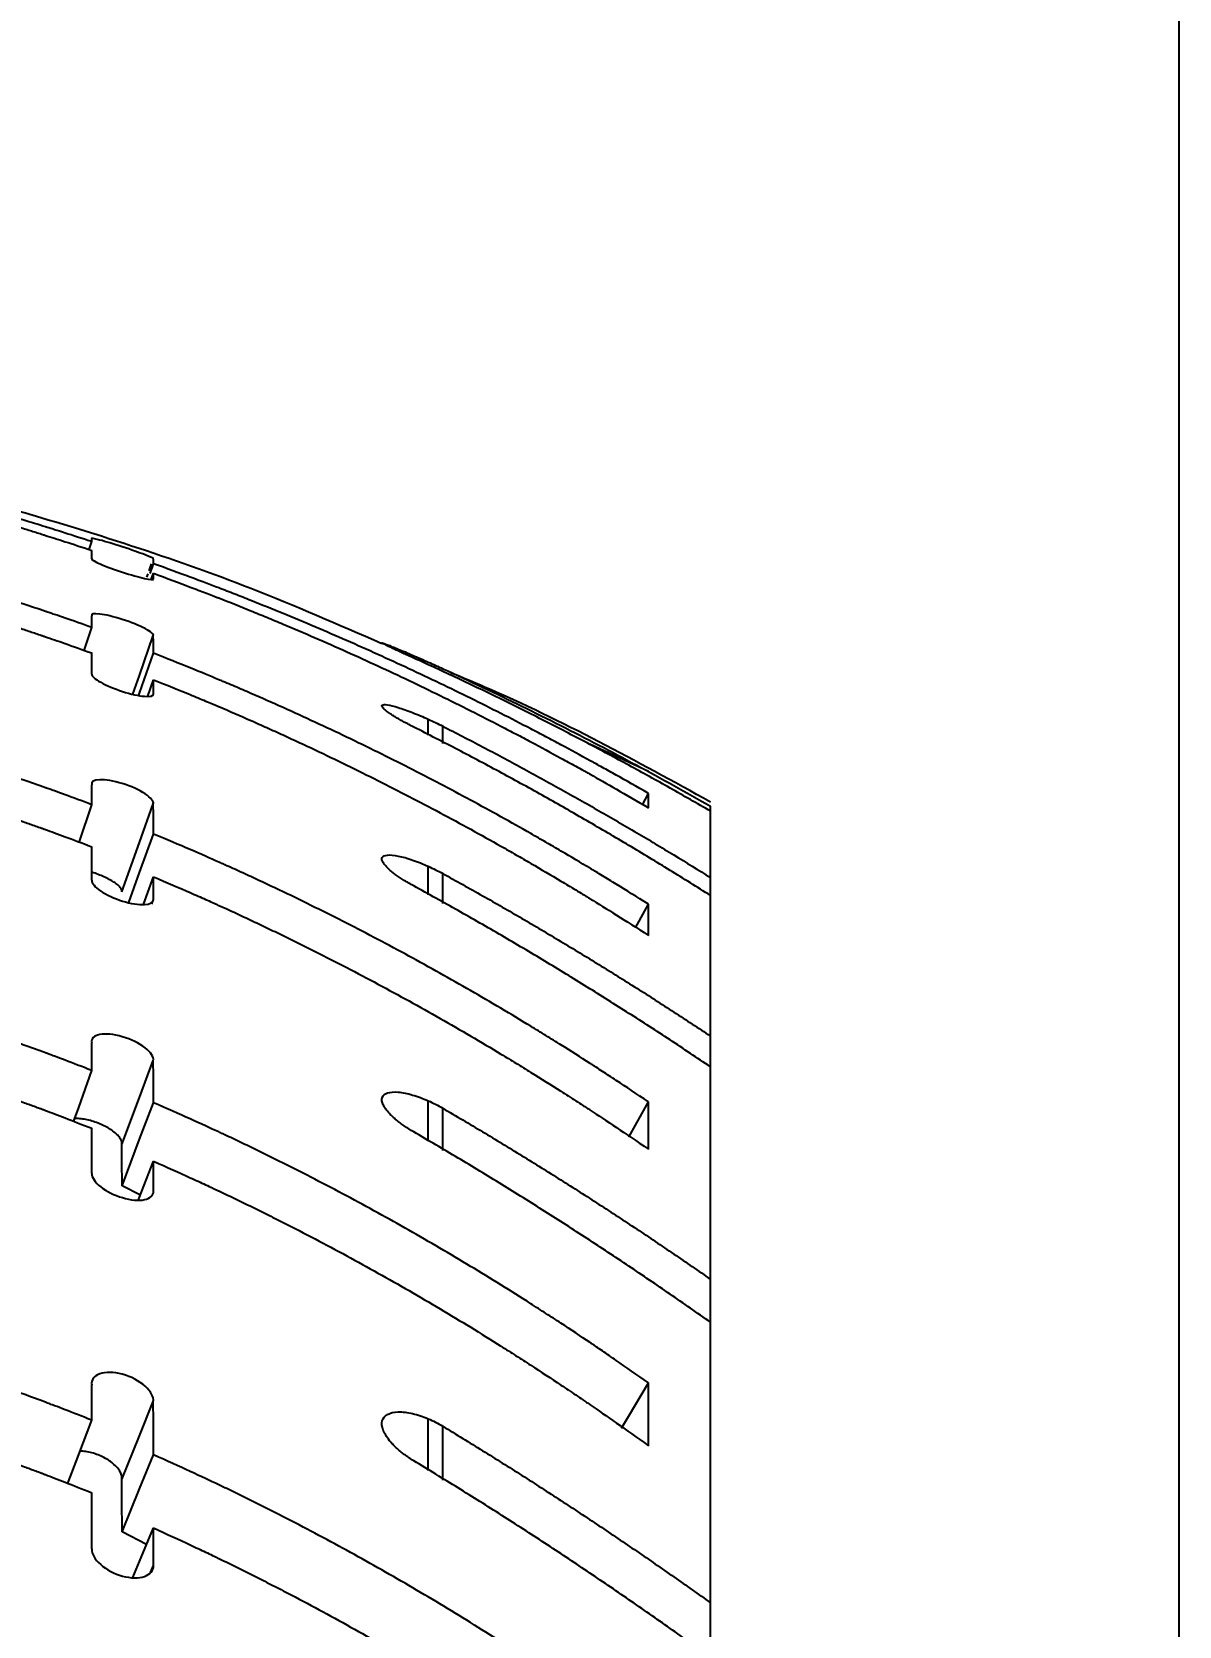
# Model space of a CAD drawing. Header units: millimetres. Extents: x 0 to 594, y 0 to 420.
# Drawn here: x 232.37 to 250, y 276.84 to 301.33 of the extents above; entities that cross this region are included whole.
import ezdxf

# ---------------------------------------------------------------- set-up
doc = ezdxf.new("R2010")
doc.units = ezdxf.units.MM
doc.header["$PDSIZE"] = -1
doc.layers.add('치수', color=4, linetype='Continuous')
doc.styles.add('누리로봇 문자스타일_20230829', font='GOTHIC.TTF')
doc.dimstyles.new('A2기본 치수스타일', dxfattribs={"dimtxt": 4, "dimasz": 4, "dimexe": 0.5, "dimexo": 0.3, "dimgap": 1, "dimtad": 1, "dimtoh": 1, "dimdec": 1, "dimzin": 12, "dimdsep": 46, "dimtxsty": '누리로봇 문자스타일_20230829', "dimcen": 0.09, "dimclrd": 3, "dimclre": 3, "dimclrt": 3, "dimadec": 0, "dimazin": 3, "dimtm": 1e-09, "dimtfac": 1, "dimtdec": 1, "dimtofl": 0, "dimtmove": 0, "dimatfit": 3, "dimfxl": 1, "dimfrac": 2, "dimarcsym": 0})

# ---------------------------------------------------------------- blocks, each defined once
blk = doc.blocks.new('*D62')
at = {"layer": 'Defpoints', "color": 0}
for p in [(250, 317.671), (198.2, 289.5), (250, 234.5)]:
    blk.add_point(p, dxfattribs=at)
at = {"layer": '치수', "color": 3, "lineweight": -2}
for p, q in [((198.2, 289.8), (198.2, 318.171)), ((250, 234.8), (250, 318.171)), ((201.7, 317.671), (246.5, 317.671))]:
    blk.add_line(p, q, dxfattribs=at)
at = {"layer": '치수', "color": 3}
for points in [[(201.7, 318.254), (201.7, 317.087), (198.2, 317.671)], [(246.5, 318.254), (246.5, 317.087), (250, 317.671)]]:
    blk.add_solid(points, dxfattribs=at)
at = {"layer": '치수', "color": 3, "insert": (224.1, 321.296), "char_height": 5, "attachment_point": 5, "style": '누리로봇 문자스타일_20230829'}
blk.add_mtext('51.8 {\\H0.7x;%%P0.5}', dxfattribs=at)
blk = doc.blocks.new('*D63')
at = {"layer": 'Defpoints', "color": 0}
for p in [(250, 304.326), (220.5, 300.65), (250, 234.5)]:
    blk.add_point(p, dxfattribs=at)
at = {"layer": '치수', "color": 3, "lineweight": -2}
for p, q in [((220.5, 300.95), (220.5, 304.826)), ((250, 234.8), (250, 304.826)), ((224, 304.326), (246.5, 304.326))]:
    blk.add_line(p, q, dxfattribs=at)
at = {"layer": '치수', "color": 3}
for points in [[(224, 304.909), (224, 303.742), (220.5, 304.326)], [(246.5, 304.909), (246.5, 303.742), (250, 304.326)]]:
    blk.add_solid(points, dxfattribs=at)
at = {"layer": '치수', "color": 3, "insert": (235.25, 307.951), "char_height": 5, "attachment_point": 5, "style": '누리로봇 문자스타일_20230829'}
blk.add_mtext('29.5', dxfattribs=at)

msp = doc.modelspace()

# ---------------------------------------------------------------- linework, layer by layer
at = {"color": 7, "linetype": 'Continuous', "lineweight": 25}
for p, q in [((233.251, 293.377), (233.29, 293.5)), ((233.29, 293.5), (233.29, 293.549)), ((233.29, 293.233), (233.29, 293.365)), ((234.173, 293.052), (234.209, 293.157)), ((234.188, 293.009), (234.24, 293.16)), ((234.14, 292.955), (234.158, 293.007)), ((234.206, 292.916), (234.24, 293.013)), ((234.24, 292.922), (234.24, 293.013)), ((233.175, 291.826), (233.29, 292.183)), ((233.29, 292.183), (233.29, 292.362)), ((233.29, 291.463), (233.29, 291.789)), ((234.151, 291.125), (234.24, 291.378)), ((234.24, 291.158), (234.24, 291.378)), ((241.846, 289.971), (240.945, 290.388)), ((233.29, 289.459), (233.29, 289.765)), ((233.096, 288.878), (233.29, 289.459)), ((241.755, 289.459), (241.846, 289.631)), ((241.846, 289.411), (241.846, 289.631)), ((242.8, 289.359), (242.8, 289.436)), ((242.8, 288.063), (242.8, 289.359)), ((233.29, 288.299), (233.29, 288.813)), ((234.086, 287.925), (234.24, 288.351)), ((234.24, 288.005), (234.24, 288.351)), ((242.8, 285.431), (242.8, 288.063)), ((241.649, 287.565), (241.846, 287.929)), ((241.846, 287.451), (241.846, 287.929)), ((233.29, 285.377), (233.29, 285.804)), ((242.8, 281.509), (242.8, 285.431)), ((241.542, 284.354), (241.846, 284.893)), ((241.846, 284.166), (241.846, 284.893)), ((233.29, 283.795), (233.29, 284.489)), ((234.24, 283.517), (234.24, 283.983)), ((234.04, 283.462), (233.757, 283.605)), ((242.8, 276.362), (242.8, 281.509)), ((233.29, 280.004), (233.29, 280.546)), ((241.846, 279.612), (241.846, 280.576)), ((233.29, 278.029), (233.29, 278.89)), ((234.134, 278.094), (233.757, 278.288)), ((234.24, 277.772), (234.24, 278.349))]:
    msp.add_line(p, q, dxfattribs=at)
at = {"color": 8, "linetype": 'Continuous', "lineweight": 25}
for p, q in [((238.462, 290.525), (238.462, 290.772)), ((238.685, 290.398), (238.685, 290.665)), ((238.462, 288.075), (238.462, 288.513)), ((238.685, 287.939), (238.685, 288.401)), ((234.213, 287.931), (234.24, 288.005)), ((238.462, 284.289), (238.462, 284.91)), ((238.685, 284.147), (238.685, 284.796)), ((238.462, 279.233), (238.462, 280.026)), ((238.685, 279.085), (238.685, 279.912)), ((234.195, 277.665), (234.24, 277.772))]:
    msp.add_line(p, q, dxfattribs=at)
at = {"color": 7, "linetype": 'Continuous', "lineweight": 25, "flags": 128}
for points in [[(233.925, 291.155), (234.024, 291.442), (234.237, 292.058)], [(234.016, 291.137), (234.027, 291.17), (234.24, 291.784)], [(233.754, 288.118), (234.024, 288.876), (234.237, 289.472)], [(233.862, 287.955), (234.027, 288.416), (234.24, 289.008)], [(233.012, 284.585), (233.091, 284.809), (233.29, 285.377)], [(233.754, 284.24), (234.024, 284.961), (234.237, 285.527)], [(233.757, 283.605), (234.027, 284.319), (234.24, 284.881)], [(234.012, 283.389), (234.027, 283.428), (234.24, 283.983)], [(241.43, 279.881), (241.538, 280.061), (241.846, 280.576)], [(233.754, 279.092), (234.024, 279.763), (234.237, 280.29)], [(232.918, 279.021), (233.091, 279.477), (233.29, 280.004)], [(233.757, 278.288), (234.027, 278.951), (234.24, 279.473)], [(233.924, 277.587), (234.027, 277.836), (234.24, 278.349)]]:
    msp.add_lwpolyline(points, dxfattribs=at)
at = {"color": 7, "linetype": 'Continuous', "lineweight": 25}
for points, knots in [([(237.749, 291.931), (237.082, 292.222), (235.224, 293.034), (232.048, 294.029), (229.275, 294.773), (227.726, 294.985), (227.464, 295.02)], [0, 0, 0, 0, 0.202735, 0.564497, 0.92625, 1, 1, 1, 1]), ([(233.29, 293.5), (233.137, 293.55), (233.002, 293.593), (232.824, 293.65), (232.742, 293.676), (232.658, 293.702), (232.619, 293.715), (232.602, 293.72), (232.592, 293.723), (232.588, 293.724), (232.469, 293.761), (232.295, 293.814), (232.083, 293.878), (231.991, 293.905), (231.929, 293.923), (231.896, 293.933), (231.387, 294.081), (230.903, 294.213), (230.177, 294.396), (229.812, 294.485), (229.383, 294.584), (229.167, 294.631), (229.074, 294.652), (229.012, 294.665), (228.983, 294.671), (228.822, 294.706), (228.632, 294.746), (228.418, 294.789), (228.313, 294.81), (228.261, 294.82), (228.239, 294.824), (228.224, 294.827), (228.215, 294.829), (228.04, 294.863), (227.792, 294.911), (227.465, 294.968)], [0, 0, 0, 0, 0.0625, 0.0625, 0.09375, 0.109375, 0.117188, 0.121094, 0.121094, 0.125, 0.125, 0.1875, 0.21875, 0.234375, 0.234375, 0.25, 0.25, 0.5, 0.5, 0.625, 0.6875, 0.71875, 0.734375, 0.734375, 0.75, 0.75, 0.8125, 0.84375, 0.859375, 0.867188, 0.871094, 0.871094, 0.875, 0.875, 1, 1, 1, 1]), ([(227.465, 294.857), (227.629, 294.828), (227.773, 294.801), (227.959, 294.766), (228.045, 294.75), (228.132, 294.733), (228.172, 294.725), (228.188, 294.721), (228.199, 294.719), (228.203, 294.719), (228.328, 294.694), (228.509, 294.657), (228.727, 294.611), (228.823, 294.591), (228.887, 294.577), (228.92, 294.57), (229.447, 294.456), (229.934, 294.34), (230.663, 294.153), (231.026, 294.056), (231.447, 293.937), (231.657, 293.876), (231.747, 293.85), (231.807, 293.832), (231.836, 293.824), (231.992, 293.778), (232.176, 293.722), (232.381, 293.659), (232.482, 293.627), (232.532, 293.612), (232.553, 293.605), (232.568, 293.6), (232.576, 293.598), (232.749, 293.543), (232.985, 293.467), (233.29, 293.365)], [0, 0, 0, 0, 0.0625, 0.0625, 0.09375, 0.109375, 0.117187, 0.121094, 0.121094, 0.125, 0.125, 0.1875, 0.21875, 0.234375, 0.234375, 0.25, 0.25, 0.5, 0.5, 0.625, 0.6875, 0.71875, 0.734375, 0.734375, 0.75, 0.75, 0.8125, 0.84375, 0.859375, 0.867187, 0.871094, 0.871094, 0.875, 0.875, 1, 1, 1, 1]), ([(233.29, 292.183), (233.137, 292.237), (233.002, 292.284), (232.824, 292.345), (232.742, 292.373), (232.658, 292.402), (232.619, 292.415), (232.602, 292.421), (232.592, 292.424), (232.588, 292.426), (232.469, 292.466), (232.295, 292.523), (232.083, 292.591), (231.991, 292.621), (231.929, 292.64), (231.896, 292.651), (231.387, 292.811), (230.903, 292.952), (230.177, 293.148), (229.812, 293.243), (229.383, 293.348), (229.167, 293.399), (229.074, 293.42), (229.012, 293.435), (228.983, 293.441), (228.822, 293.478), (228.632, 293.52), (228.418, 293.566), (228.313, 293.588), (228.261, 293.599), (228.239, 293.603), (228.224, 293.606), (228.215, 293.608), (228.04, 293.644), (227.792, 293.694), (227.465, 293.755)], [0, 0, 0, 0, 0.0625, 0.0625, 0.09375, 0.109375, 0.117188, 0.121094, 0.121094, 0.125, 0.125, 0.1875, 0.21875, 0.234375, 0.234375, 0.25, 0.25, 0.5, 0.5, 0.625, 0.6875, 0.71875, 0.734375, 0.734375, 0.75, 0.75, 0.8125, 0.84375, 0.859375, 0.867188, 0.871094, 0.871094, 0.875, 0.875, 1, 1, 1, 1]), ([(227.465, 293.384), (227.629, 293.353), (227.773, 293.325), (227.959, 293.288), (228.045, 293.271), (228.132, 293.253), (228.172, 293.245), (228.188, 293.241), (228.199, 293.239), (228.203, 293.238), (228.328, 293.212), (228.509, 293.173), (228.727, 293.125), (228.823, 293.103), (228.887, 293.089), (228.92, 293.081), (229.447, 292.96), (229.934, 292.837), (230.663, 292.637), (231.026, 292.533), (231.447, 292.405), (231.657, 292.34), (231.747, 292.312), (231.807, 292.293), (231.836, 292.284), (231.992, 292.234), (232.176, 292.174), (232.381, 292.106), (232.482, 292.072), (232.532, 292.055), (232.553, 292.048), (232.568, 292.043), (232.576, 292.04), (232.749, 291.981), (232.985, 291.899), (233.29, 291.789)], [0, 0, 0, 0, 0.0625, 0.0625, 0.09375, 0.109375, 0.117187, 0.121094, 0.121094, 0.125, 0.125, 0.1875, 0.21875, 0.234375, 0.234375, 0.25, 0.25, 0.5, 0.5, 0.625, 0.6875, 0.71875, 0.734375, 0.734375, 0.75, 0.75, 0.8125, 0.84375, 0.859375, 0.867188, 0.871094, 0.871094, 0.875, 0.875, 1, 1, 1, 1]), ([(234.237, 293.239), (234.246, 293.242), (234.202, 293.262), (234.021, 293.331), (233.893, 293.376), (233.629, 293.462), (233.503, 293.5), (233.324, 293.549), (233.279, 293.558), (233.29, 293.549)], [0, 0, 0, 0, 0.25, 0.25, 0.5, 0.5, 0.75, 0.75, 1, 1, 1, 1]), ([(233.29, 293.233), (233.29, 293.22), (233.34, 293.192), (233.517, 293.116), (233.638, 293.072), (233.89, 292.99), (234.011, 292.955), (234.19, 292.914), (234.24, 292.91), (234.24, 292.922)], [0, 0, 0, 0, 0.25, 0.25, 0.5, 0.5, 0.75, 0.75, 1, 1, 1, 1]), ([(241.846, 289.631), (241.666, 289.735), (241.501, 289.829), (241.277, 289.954), (241.171, 290.014), (241.057, 290.076), (241.003, 290.106), (240.98, 290.119), (240.965, 290.127), (240.959, 290.13), (240.803, 290.216), (240.579, 290.337), (240.31, 290.48), (240.194, 290.541), (240.116, 290.582), (240.075, 290.603), (239.732, 290.782), (239.27, 291.017), (238.799, 291.246), (238.483, 291.397), (238.322, 291.473), (237.848, 291.694), (237.529, 291.839), (236.884, 292.122), (236.56, 292.259), (236.065, 292.463), (235.818, 292.563), (235.53, 292.677), (235.386, 292.733), (235.314, 292.761), (235.283, 292.773), (235.262, 292.78), (235.25, 292.785), (234.989, 292.885), (234.656, 293.011), (234.24, 293.16)], [0, 0, 0, 0, 0.0625, 0.0625, 0.09375, 0.109375, 0.117188, 0.121094, 0.121094, 0.125, 0.125, 0.1875, 0.21875, 0.234375, 0.234375, 0.25, 0.25, 0.375, 0.4375, 0.4375, 0.5, 0.5, 0.625, 0.625, 0.75, 0.75, 0.8125, 0.84375, 0.859375, 0.867187, 0.871094, 0.871094, 0.875, 0.875, 1, 1, 1, 1]), ([(234.24, 293.013), (234.45, 292.937), (234.639, 292.866), (234.889, 292.771), (235.007, 292.726), (235.129, 292.679), (235.187, 292.656), (235.215, 292.645), (235.227, 292.641), (235.235, 292.638), (235.238, 292.636), (235.406, 292.571), (235.651, 292.473), (235.9, 292.371), (236.065, 292.303), (236.15, 292.268), (236.561, 292.095), (237.049, 291.883), (237.53, 291.664), (237.849, 291.517), (238.007, 291.443), (238.486, 291.215), (238.96, 290.983), (239.503, 290.705), (239.733, 290.585), (239.886, 290.505), (239.961, 290.465), (240.195, 290.341), (240.425, 290.216), (240.69, 290.071), (240.821, 289.998), (240.886, 289.962), (240.914, 289.946), (240.932, 289.936), (240.943, 289.93), (241.19, 289.791), (241.489, 289.621), (241.846, 289.411)], [0, 0, 0, 0, 0.0625, 0.0625, 0.09375, 0.109375, 0.117187, 0.121094, 0.123047, 0.123047, 0.125, 0.125, 0.1875, 0.21875, 0.21875, 0.25, 0.25, 0.375, 0.4375, 0.4375, 0.5, 0.5, 0.625, 0.6875, 0.71875, 0.71875, 0.75, 0.75, 0.8125, 0.84375, 0.859375, 0.867187, 0.871094, 0.871094, 0.875, 0.875, 1, 1, 1, 1]), ([(234.237, 292.058), (234.246, 292.079), (234.202, 292.117), (234.021, 292.211), (233.893, 292.263), (233.629, 292.347), (233.503, 292.377), (233.324, 292.398), (233.279, 292.389), (233.29, 292.362)], [0, 0, 0, 0, 0.25, 0.25, 0.5, 0.5, 0.75, 0.75, 1, 1, 1, 1]), ([(238.24, 291.711), (238.214, 291.723), (238.164, 291.746), (238.093, 291.778), (238.028, 291.808), (237.969, 291.835), (237.915, 291.861), (237.858, 291.887), (237.806, 291.913), (237.753, 291.94), (237.739, 291.952), (237.821, 291.922), (237.964, 291.864), (238.105, 291.805), (238.22, 291.755), (238.341, 291.702), (238.422, 291.666), (238.462, 291.648)], [0, 0, 0, 0, 0.042908, 0.084754, 0.125963, 0.166979, 0.208251, 0.250223, 0.312969, 0.375442, 0.499538, 0.624102, 0.749015, 0.81099, 0.874566, 0.936996, 1, 1, 1, 1]), ([(241.846, 287.929), (241.666, 288.042), (241.501, 288.145), (241.277, 288.283), (241.171, 288.348), (241.057, 288.417), (241.003, 288.449), (240.98, 288.463), (240.965, 288.472), (240.959, 288.476), (240.803, 288.569), (240.579, 288.702), (240.31, 288.859), (240.194, 288.926), (240.116, 288.97), (240.075, 288.994), (239.732, 289.189), (239.27, 289.445), (238.799, 289.696), (238.483, 289.862), (238.322, 289.945), (237.848, 290.186), (237.529, 290.344), (236.884, 290.652), (236.56, 290.802), (236.065, 291.025), (235.818, 291.134), (235.53, 291.258), (235.386, 291.319), (235.314, 291.349), (235.283, 291.362), (235.262, 291.371), (235.25, 291.376), (234.989, 291.485), (234.656, 291.621), (234.24, 291.784)], [0, 0, 0, 0, 0.0625, 0.0625, 0.09375, 0.109375, 0.117188, 0.121094, 0.121094, 0.125, 0.125, 0.1875, 0.21875, 0.234375, 0.234375, 0.25, 0.25, 0.375, 0.4375, 0.4375, 0.5, 0.5, 0.625, 0.625, 0.75, 0.75, 0.8125, 0.84375, 0.859375, 0.867187, 0.871094, 0.871094, 0.875, 0.875, 1, 1, 1, 1]), ([(242.8, 289.359), (242.593, 289.478), (242.177, 289.717), (241.544, 290.066), (240.903, 290.409), (240.251, 290.746), (239.59, 291.076), (238.92, 291.399), (238.467, 291.607), (238.24, 291.711)], [0, 0, 0, 0, 0.139636, 0.280351, 0.422141, 0.565003, 0.708934, 0.853933, 1, 1, 1, 1]), ([(233.29, 291.463), (233.29, 291.433), (233.34, 291.389), (233.517, 291.29), (233.638, 291.24), (233.89, 291.158), (234.011, 291.131), (234.19, 291.116), (234.24, 291.128), (234.24, 291.158)], [0, 0, 0, 0, 0.25, 0.25, 0.5, 0.5, 0.75, 0.75, 1, 1, 1, 1]), ([(238.685, 291.548), (238.889, 291.454), (239.297, 291.265), (239.9, 290.974), (240.496, 290.677), (241.084, 290.375), (241.664, 290.067), (242.236, 289.755), (242.612, 289.542), (242.8, 289.436)], [0, 0, 0, 0, 0.145929, 0.290836, 0.434721, 0.577582, 0.719418, 0.860225, 1, 1, 1, 1]), ([(242.8, 289.5), (241.66, 290.126), (240.353, 290.842), (238.98, 291.414), (238.805, 291.486)], [0, 0, 0, 0, 0.872984, 1, 1, 1, 1]), ([(234.24, 291.378), (234.45, 291.295), (234.639, 291.218), (234.889, 291.115), (235.007, 291.066), (235.129, 291.014), (235.187, 290.99), (235.215, 290.978), (235.227, 290.973), (235.235, 290.97), (235.238, 290.968), (235.406, 290.897), (235.651, 290.79), (235.9, 290.68), (236.065, 290.605), (236.15, 290.567), (236.561, 290.379), (237.049, 290.149), (237.53, 289.91), (237.849, 289.75), (238.007, 289.669), (238.486, 289.421), (238.96, 289.168), (239.503, 288.865), (239.733, 288.734), (239.886, 288.646), (239.961, 288.603), (240.195, 288.467), (240.425, 288.331), (240.69, 288.172), (240.821, 288.093), (240.886, 288.053), (240.914, 288.036), (240.932, 288.025), (240.943, 288.018), (241.19, 287.867), (241.489, 287.68), (241.846, 287.451)], [0, 0, 0, 0, 0.0625, 0.0625, 0.09375, 0.109375, 0.117187, 0.121094, 0.123047, 0.123047, 0.125, 0.125, 0.1875, 0.21875, 0.21875, 0.25, 0.25, 0.375, 0.4375, 0.4375, 0.5, 0.5, 0.625, 0.6875, 0.71875, 0.71875, 0.75, 0.75, 0.8125, 0.84375, 0.859375, 0.867187, 0.871094, 0.871094, 0.875, 0.875, 1, 1, 1, 1]), ([(233.29, 289.459), (233.137, 289.517), (233.002, 289.567), (232.824, 289.632), (232.742, 289.662), (232.658, 289.692), (232.619, 289.706), (232.602, 289.712), (232.592, 289.715), (232.588, 289.717), (232.469, 289.759), (232.295, 289.82), (232.083, 289.892), (231.991, 289.923), (231.929, 289.944), (231.896, 289.954), (231.387, 290.123), (230.903, 290.272), (230.177, 290.478), (229.812, 290.577), (229.383, 290.686), (229.167, 290.739), (229.074, 290.762), (229.012, 290.776), (228.983, 290.784), (228.822, 290.822), (228.632, 290.865), (228.418, 290.913), (228.313, 290.936), (228.261, 290.947), (228.239, 290.951), (228.224, 290.955), (228.215, 290.957), (228.04, 290.994), (227.792, 291.045), (227.465, 291.108)], [0, 0, 0, 0, 0.0625, 0.0625, 0.09375, 0.109375, 0.117187, 0.121094, 0.121094, 0.125, 0.125, 0.1875, 0.21875, 0.234375, 0.234375, 0.25, 0.25, 0.5, 0.5, 0.625, 0.6875, 0.71875, 0.734375, 0.734375, 0.75, 0.75, 0.8125, 0.84375, 0.859375, 0.867188, 0.871094, 0.871094, 0.875, 0.875, 1, 1, 1, 1]), ([(238.24, 290.651), (238.214, 290.664), (238.164, 290.69), (238.093, 290.727), (238.028, 290.763), (237.969, 290.798), (237.915, 290.832), (237.858, 290.869), (237.806, 290.908), (237.753, 290.956), (237.739, 290.997), (237.821, 291.001), (237.964, 290.965), (238.105, 290.918), (238.22, 290.875), (238.341, 290.826), (238.422, 290.79), (238.462, 290.772)], [0, 0, 0, 0, 0.042905, 0.08475, 0.125959, 0.166974, 0.208248, 0.250223, 0.312969, 0.375442, 0.499538, 0.624102, 0.749015, 0.810989, 0.874566, 0.936995, 1, 1, 1, 1]), ([(227.465, 290.483), (227.629, 290.452), (227.773, 290.423), (227.959, 290.385), (228.045, 290.367), (228.132, 290.349), (228.172, 290.34), (228.188, 290.336), (228.199, 290.334), (228.203, 290.333), (228.328, 290.307), (228.509, 290.267), (228.727, 290.216), (228.823, 290.194), (228.887, 290.179), (228.92, 290.171), (229.447, 290.045), (229.934, 289.916), (230.663, 289.707), (231.026, 289.598), (231.447, 289.464), (231.657, 289.395), (231.747, 289.365), (231.807, 289.345), (231.836, 289.336), (231.992, 289.283), (232.176, 289.22), (232.381, 289.148), (232.482, 289.112), (232.532, 289.095), (232.553, 289.087), (232.568, 289.082), (232.576, 289.079), (232.749, 289.016), (232.985, 288.93), (233.29, 288.813)], [0, 0, 0, 0, 0.0625, 0.0625, 0.09375, 0.109375, 0.117187, 0.121094, 0.121094, 0.125, 0.125, 0.1875, 0.21875, 0.234375, 0.234375, 0.25, 0.25, 0.5, 0.5, 0.625, 0.6875, 0.71875, 0.734375, 0.734375, 0.75, 0.75, 0.8125, 0.84375, 0.859375, 0.867187, 0.871094, 0.871094, 0.875, 0.875, 1, 1, 1, 1]), ([(242.8, 288.063), (242.593, 288.193), (242.177, 288.453), (241.545, 288.835), (240.903, 289.212), (240.252, 289.583), (239.591, 289.947), (238.92, 290.304), (238.467, 290.535), (238.24, 290.651)], [0, 0, 0, 0, 0.139607, 0.280303, 0.422084, 0.564946, 0.708887, 0.853905, 1, 1, 1, 1]), ([(238.685, 290.665), (238.889, 290.56), (239.297, 290.351), (239.901, 290.028), (240.496, 289.701), (241.084, 289.368), (241.664, 289.03), (242.236, 288.689), (242.612, 288.456), (242.8, 288.34)], [0, 0, 0, 0, 0.145947, 0.290867, 0.434758, 0.577619, 0.719449, 0.860243, 1, 1, 1, 1]), ([(234.237, 289.472), (234.246, 289.511), (234.202, 289.566), (234.021, 289.685), (233.893, 289.742), (233.629, 289.823), (233.503, 289.844), (233.324, 289.838), (233.279, 289.81), (233.29, 289.765)], [0, 0, 0, 0, 0.25, 0.25, 0.5, 0.5, 0.75, 0.75, 1, 1, 1, 1]), ([(241.846, 284.893), (241.666, 285.015), (241.501, 285.124), (241.277, 285.272), (241.171, 285.341), (241.057, 285.415), (241.003, 285.45), (240.98, 285.465), (240.965, 285.475), (240.959, 285.478), (240.803, 285.579), (240.579, 285.721), (240.31, 285.888), (240.194, 285.959), (240.116, 286.007), (240.075, 286.032), (239.732, 286.241), (239.27, 286.515), (238.799, 286.782), (238.483, 286.959), (238.322, 287.048), (237.848, 287.305), (237.529, 287.474), (236.884, 287.803), (236.56, 287.963), (236.065, 288.2), (235.818, 288.316), (235.53, 288.448), (235.386, 288.513), (235.314, 288.545), (235.283, 288.559), (235.262, 288.568), (235.25, 288.574), (234.989, 288.69), (234.656, 288.835), (234.24, 289.008)], [0, 0, 0, 0, 0.0625, 0.0625, 0.09375, 0.109375, 0.117187, 0.121094, 0.121094, 0.125, 0.125, 0.1875, 0.21875, 0.234375, 0.234375, 0.25, 0.25, 0.375, 0.4375, 0.4375, 0.5, 0.5, 0.625, 0.625, 0.75, 0.75, 0.8125, 0.84375, 0.859375, 0.867187, 0.871094, 0.871094, 0.875, 0.875, 1, 1, 1, 1]), ([(238.24, 288.211), (238.214, 288.225), (238.164, 288.253), (238.093, 288.295), (238.028, 288.337), (237.969, 288.379), (237.915, 288.42), (237.858, 288.467), (237.806, 288.518), (237.753, 288.587), (237.739, 288.657), (237.821, 288.694), (237.964, 288.681), (238.105, 288.647), (238.22, 288.61), (238.341, 288.566), (238.422, 288.53), (238.462, 288.513)], [0, 0, 0, 0, 0.042903, 0.084746, 0.125954, 0.16697, 0.208245, 0.250223, 0.312968, 0.375442, 0.499538, 0.624102, 0.749016, 0.810988, 0.874566, 0.936995, 1, 1, 1, 1]), ([(233.754, 288.118), (233.755, 288.128), (233.756, 288.148), (233.733, 288.185), (233.693, 288.225), (233.635, 288.268), (233.563, 288.31), (233.48, 288.352), (233.389, 288.388), (233.324, 288.412), (233.291, 288.421), (233.29, 288.421)], [0, 0, 0, 0, 0.1263404, 0.2508917, 0.3749151, 0.4999053, 0.6247267, 0.7480284, 0.8710363, 0.9949127, 1, 1, 1, 1]), ([(233.29, 288.299), (233.29, 288.252), (233.34, 288.193), (233.517, 288.073), (233.638, 288.017), (233.89, 287.939), (234.011, 287.919), (234.19, 287.929), (234.24, 287.959), (234.24, 288.005)], [0, 0, 0, 0, 0.25, 0.25, 0.5, 0.5, 0.75, 0.75, 1, 1, 1, 1]), ([(234.24, 288.351), (234.45, 288.262), (234.639, 288.181), (234.889, 288.071), (235.007, 288.019), (235.129, 287.964), (235.187, 287.938), (235.215, 287.925), (235.227, 287.92), (235.235, 287.916), (235.238, 287.915), (235.406, 287.839), (235.651, 287.725), (235.9, 287.608), (236.065, 287.529), (236.15, 287.488), (236.561, 287.288), (237.049, 287.043), (237.53, 286.789), (237.849, 286.618), (238.007, 286.532), (238.486, 286.268), (238.96, 285.998), (239.503, 285.675), (239.733, 285.535), (239.886, 285.442), (239.961, 285.396), (240.195, 285.251), (240.425, 285.106), (240.69, 284.936), (240.821, 284.852), (240.886, 284.809), (240.914, 284.791), (240.932, 284.779), (240.943, 284.772), (241.19, 284.61), (241.489, 284.411), (241.846, 284.166)], [0, 0, 0, 0, 0.0625, 0.0625, 0.09375, 0.109375, 0.117187, 0.121094, 0.123047, 0.123047, 0.125, 0.125, 0.1875, 0.21875, 0.21875, 0.25, 0.25, 0.375, 0.4375, 0.4375, 0.5, 0.5, 0.625, 0.6875, 0.71875, 0.71875, 0.75, 0.75, 0.8125, 0.84375, 0.859375, 0.867187, 0.871094, 0.871094, 0.875, 0.875, 1, 1, 1, 1]), ([(238.685, 288.401), (238.889, 288.288), (239.297, 288.062), (239.901, 287.714), (240.497, 287.361), (241.084, 287.004), (241.664, 286.642), (242.236, 286.276), (242.612, 286.028), (242.8, 285.904)], [0, 0, 0, 0, 0.145968, 0.290901, 0.434799, 0.57766, 0.719483, 0.860264, 1, 1, 1, 1]), ([(242.8, 285.431), (242.593, 285.57), (242.177, 285.848), (241.545, 286.256), (240.903, 286.66), (240.252, 287.058), (239.591, 287.45), (238.92, 287.835), (238.467, 288.085), (238.24, 288.211)], [0, 0, 0, 0, 0.1395766, 0.2802523, 0.4220229, 0.5648848, 0.7088357, 0.8538742, 1, 1, 1, 1]), ([(233.29, 285.377), (233.137, 285.436), (233.002, 285.488), (232.824, 285.556), (232.742, 285.587), (232.658, 285.618), (232.619, 285.633), (232.602, 285.639), (232.592, 285.643), (232.588, 285.644), (232.469, 285.688), (232.295, 285.751), (232.083, 285.825), (231.991, 285.857), (231.929, 285.879), (231.896, 285.89), (231.387, 286.065), (230.903, 286.218), (230.177, 286.43), (229.812, 286.532), (229.383, 286.644), (229.167, 286.698), (229.074, 286.721), (229.012, 286.736), (228.983, 286.743), (228.822, 286.782), (228.632, 286.827), (228.418, 286.875), (228.313, 286.898), (228.261, 286.91), (228.239, 286.915), (228.224, 286.918), (228.215, 286.92), (228.04, 286.958), (227.792, 287.01), (227.465, 287.073)], [0, 0, 0, 0, 0.0625, 0.0625, 0.09375, 0.109375, 0.117188, 0.121094, 0.121094, 0.125, 0.125, 0.1875, 0.21875, 0.234375, 0.234375, 0.25, 0.25, 0.5, 0.5, 0.625, 0.6875, 0.71875, 0.734375, 0.734375, 0.75, 0.75, 0.8125, 0.84375, 0.859375, 0.867187, 0.871094, 0.871094, 0.875, 0.875, 1, 1, 1, 1]), ([(227.465, 286.206), (227.629, 286.174), (227.773, 286.145), (227.959, 286.106), (228.045, 286.088), (228.132, 286.07), (228.172, 286.061), (228.188, 286.057), (228.199, 286.055), (228.203, 286.054), (228.328, 286.027), (228.509, 285.986), (228.727, 285.935), (228.823, 285.912), (228.887, 285.897), (228.92, 285.888), (229.447, 285.76), (229.934, 285.628), (230.663, 285.413), (231.026, 285.301), (231.447, 285.163), (231.657, 285.092), (231.747, 285.061), (231.807, 285.04), (231.836, 285.03), (231.992, 284.976), (232.176, 284.911), (232.381, 284.836), (232.482, 284.799), (232.532, 284.781), (232.553, 284.773), (232.568, 284.768), (232.576, 284.764), (232.749, 284.7), (232.985, 284.61), (233.29, 284.489)], [0, 0, 0, 0, 0.0625, 0.0625, 0.09375, 0.109375, 0.117188, 0.121094, 0.121094, 0.125, 0.125, 0.1875, 0.21875, 0.234375, 0.234375, 0.25, 0.25, 0.5, 0.5, 0.625, 0.6875, 0.71875, 0.734375, 0.734375, 0.75, 0.75, 0.8125, 0.84375, 0.859375, 0.867187, 0.871094, 0.871094, 0.875, 0.875, 1, 1, 1, 1]), ([(234.237, 285.527), (234.246, 285.583), (234.202, 285.655), (234.021, 285.795), (233.893, 285.857), (233.629, 285.933), (233.503, 285.945), (233.324, 285.911), (233.279, 285.866), (233.29, 285.804)], [0, 0, 0, 0, 0.25, 0.25, 0.5, 0.5, 0.75, 0.75, 1, 1, 1, 1]), ([(238.24, 284.432), (238.214, 284.447), (238.164, 284.477), (238.093, 284.523), (238.028, 284.57), (237.969, 284.618), (237.915, 284.666), (237.858, 284.722), (237.806, 284.785), (237.753, 284.873), (237.739, 284.97), (237.821, 285.041), (237.964, 285.051), (238.105, 285.03), (238.22, 285.001), (238.341, 284.962), (238.422, 284.927), (238.462, 284.91)], [0, 0, 0, 0, 0.042901, 0.084742, 0.125949, 0.166965, 0.208241, 0.250223, 0.312968, 0.375442, 0.499538, 0.624102, 0.749016, 0.810987, 0.874566, 0.936995, 1, 1, 1, 1]), ([(241.846, 280.576), (241.666, 280.703), (241.501, 280.818), (241.277, 280.973), (241.171, 281.046), (241.057, 281.123), (241.003, 281.16), (240.98, 281.176), (240.965, 281.186), (240.959, 281.189), (240.803, 281.295), (240.579, 281.444), (240.31, 281.619), (240.194, 281.694), (240.116, 281.744), (240.075, 281.77), (239.732, 281.988), (239.27, 282.275), (238.799, 282.555), (238.483, 282.74), (238.322, 282.833), (237.848, 283.102), (237.529, 283.278), (236.884, 283.622), (236.56, 283.789), (236.065, 284.037), (235.818, 284.158), (235.53, 284.296), (235.386, 284.364), (235.314, 284.398), (235.283, 284.412), (235.262, 284.422), (235.25, 284.428), (234.989, 284.549), (234.656, 284.7), (234.24, 284.881)], [0, 0, 0, 0, 0.0625, 0.0625, 0.09375, 0.109375, 0.117187, 0.121094, 0.121094, 0.125, 0.125, 0.1875, 0.21875, 0.234375, 0.234375, 0.25, 0.25, 0.375, 0.4375, 0.4375, 0.5, 0.5, 0.625, 0.625, 0.75, 0.75, 0.8125, 0.84375, 0.859375, 0.867188, 0.871094, 0.871094, 0.875, 0.875, 1, 1, 1, 1]), ([(233.754, 284.24), (233.755, 284.254), (233.756, 284.282), (233.733, 284.331), (233.693, 284.382), (233.635, 284.434), (233.563, 284.483), (233.48, 284.529), (233.389, 284.569), (233.293, 284.601), (233.199, 284.624), (233.109, 284.637), (233.056, 284.638), (233.03, 284.638)], [0, 0, 0, 0, 0.092755, 0.184197, 0.275246, 0.367006, 0.458647, 0.549168, 0.639475, 0.730418, 0.821318, 0.911584, 1, 1, 1, 1]), ([(238.685, 284.796), (238.889, 284.676), (239.297, 284.437), (239.901, 284.069), (240.497, 283.698), (241.085, 283.322), (241.664, 282.942), (242.236, 282.558), (242.612, 282.298), (242.8, 282.169)], [0, 0, 0, 0, 0.14599, 0.290939, 0.434844, 0.577706, 0.719521, 0.860287, 1, 1, 1, 1]), ([(242.8, 281.509), (242.593, 281.653), (242.177, 281.944), (241.545, 282.372), (240.904, 282.796), (240.252, 283.214), (239.591, 283.627), (238.92, 284.035), (238.467, 284.299), (238.24, 284.432)], [0, 0, 0, 0, 0.139543, 0.280197, 0.421957, 0.564819, 0.708781, 0.853841, 1, 1, 1, 1]), ([(234.24, 283.983), (234.45, 283.89), (234.639, 283.805), (234.889, 283.691), (235.007, 283.637), (235.129, 283.579), (235.187, 283.552), (235.215, 283.539), (235.227, 283.533), (235.235, 283.53), (235.238, 283.528), (235.406, 283.449), (235.651, 283.331), (235.9, 283.208), (236.065, 283.126), (236.15, 283.083), (236.561, 282.875), (237.049, 282.619), (237.53, 282.354), (237.849, 282.175), (238.007, 282.086), (238.486, 281.81), (238.96, 281.528), (239.503, 281.191), (239.733, 281.044), (239.886, 280.946), (239.961, 280.898), (240.195, 280.747), (240.425, 280.595), (240.69, 280.418), (240.821, 280.329), (240.886, 280.285), (240.914, 280.266), (240.932, 280.253), (240.943, 280.246), (241.19, 280.077), (241.489, 279.868), (241.846, 279.612)], [0, 0, 0, 0, 0.0625, 0.0625, 0.09375, 0.109375, 0.117187, 0.121094, 0.123047, 0.123047, 0.125, 0.125, 0.1875, 0.21875, 0.21875, 0.25, 0.25, 0.375, 0.4375, 0.4375, 0.5, 0.5, 0.625, 0.6875, 0.71875, 0.71875, 0.75, 0.75, 0.8125, 0.84375, 0.859375, 0.867188, 0.871094, 0.871094, 0.875, 0.875, 1, 1, 1, 1]), ([(233.29, 283.795), (233.29, 283.732), (233.34, 283.659), (233.517, 283.519), (233.638, 283.46), (233.89, 283.385), (234.011, 283.374), (234.19, 283.41), (234.24, 283.455), (234.24, 283.517)], [0, 0, 0, 0, 0.25, 0.25, 0.5, 0.5, 0.75, 0.75, 1, 1, 1, 1]), ([(233.29, 280.004), (233.137, 280.065), (233.002, 280.118), (232.824, 280.187), (232.742, 280.218), (232.658, 280.25), (232.619, 280.265), (232.602, 280.271), (232.592, 280.275), (232.588, 280.277), (232.469, 280.322), (232.295, 280.386), (232.083, 280.461), (231.991, 280.494), (231.929, 280.516), (231.896, 280.527), (231.387, 280.705), (230.903, 280.861), (230.177, 281.075), (229.812, 281.178), (229.383, 281.29), (229.167, 281.345), (229.074, 281.368), (229.012, 281.383), (228.983, 281.39), (228.822, 281.429), (228.632, 281.474), (228.418, 281.522), (228.313, 281.546), (228.261, 281.557), (228.239, 281.562), (228.224, 281.565), (228.215, 281.567), (228.04, 281.605), (227.792, 281.657), (227.465, 281.72)], [0, 0, 0, 0, 0.0625, 0.0625, 0.09375, 0.109375, 0.117187, 0.121094, 0.121094, 0.125, 0.125, 0.1875, 0.21875, 0.234375, 0.234375, 0.25, 0.25, 0.5, 0.5, 0.625, 0.6875, 0.71875, 0.734375, 0.734375, 0.75, 0.75, 0.8125, 0.84375, 0.859375, 0.867188, 0.871094, 0.871094, 0.875, 0.875, 1, 1, 1, 1]), ([(234.237, 280.29), (234.246, 280.362), (234.202, 280.448), (234.021, 280.608), (233.893, 280.674), (233.629, 280.745), (233.503, 280.747), (233.324, 280.685), (233.279, 280.624), (233.29, 280.546)], [0, 0, 0, 0, 0.25, 0.25, 0.5, 0.5, 0.75, 0.75, 1, 1, 1, 1]), ([(227.465, 280.625), (227.629, 280.593), (227.773, 280.564), (227.959, 280.525), (228.045, 280.508), (228.132, 280.489), (228.172, 280.48), (228.188, 280.477), (228.199, 280.474), (228.203, 280.474), (228.328, 280.446), (228.509, 280.406), (228.727, 280.354), (228.823, 280.331), (228.887, 280.316), (228.92, 280.308), (229.447, 280.179), (229.934, 280.046), (230.663, 279.828), (231.026, 279.715), (231.447, 279.575), (231.657, 279.503), (231.747, 279.472), (231.807, 279.451), (231.836, 279.441), (231.992, 279.386), (232.176, 279.32), (232.381, 279.244), (232.482, 279.206), (232.532, 279.187), (232.553, 279.179), (232.568, 279.174), (232.576, 279.171), (232.749, 279.105), (232.985, 279.013), (233.29, 278.89)], [0, 0, 0, 0, 0.0625, 0.0625, 0.09375, 0.109375, 0.117188, 0.121094, 0.121094, 0.125, 0.125, 0.1875, 0.21875, 0.234375, 0.234375, 0.25, 0.25, 0.5, 0.5, 0.625, 0.6875, 0.71875, 0.734375, 0.734375, 0.75, 0.75, 0.8125, 0.84375, 0.859375, 0.867188, 0.871094, 0.871094, 0.875, 0.875, 1, 1, 1, 1]), ([(238.24, 279.38), (238.214, 279.396), (238.164, 279.427), (238.093, 279.477), (238.028, 279.528), (237.969, 279.58), (237.915, 279.634), (237.858, 279.699), (237.806, 279.772), (237.753, 279.879), (237.739, 280.001), (237.821, 280.104), (237.964, 280.136), (238.105, 280.129), (238.22, 280.109), (238.341, 280.075), (238.422, 280.043), (238.462, 280.026)], [0, 0, 0, 0, 0.042898, 0.084738, 0.125943, 0.166959, 0.208238, 0.250223, 0.312967, 0.375442, 0.499538, 0.624102, 0.749016, 0.810986, 0.874566, 0.936994, 1, 1, 1, 1]), ([(238.685, 279.912), (238.889, 279.787), (239.297, 279.538), (239.901, 279.158), (240.497, 278.773), (241.085, 278.385), (241.664, 277.993), (242.236, 277.599), (242.612, 277.332), (242.8, 277.199)], [0, 0, 0, 0, 0.146015, 0.290981, 0.434895, 0.577756, 0.719563, 0.860312, 1, 1, 1, 1]), ([(233.754, 279.092), (233.755, 279.11), (233.756, 279.146), (233.733, 279.206), (233.693, 279.266), (233.635, 279.326), (233.563, 279.382), (233.48, 279.431), (233.389, 279.473), (233.294, 279.504), (233.198, 279.524), (233.139, 279.527), (233.11, 279.529)], [0, 0, 0, 0, 0.10176, 0.202082, 0.301972, 0.402643, 0.50318, 0.602492, 0.70157, 0.801342, 0.901068, 1, 1, 1, 1]), ([(241.846, 275.051), (241.666, 275.182), (241.501, 275.301), (241.277, 275.46), (241.171, 275.535), (241.057, 275.615), (241.003, 275.652), (240.98, 275.668), (240.965, 275.679), (240.959, 275.683), (240.803, 275.791), (240.579, 275.944), (240.31, 276.124), (240.194, 276.201), (240.116, 276.253), (240.075, 276.279), (239.732, 276.504), (239.27, 276.799), (238.799, 277.087), (238.483, 277.277), (238.322, 277.372), (237.848, 277.648), (237.529, 277.829), (236.884, 278.182), (236.56, 278.353), (236.065, 278.607), (235.818, 278.732), (235.53, 278.873), (235.386, 278.943), (235.314, 278.977), (235.283, 278.992), (235.262, 279.002), (235.25, 279.008), (234.989, 279.132), (234.656, 279.287), (234.24, 279.473)], [0, 0, 0, 0, 0.0625, 0.0625, 0.09375, 0.109375, 0.117188, 0.121094, 0.121094, 0.125, 0.125, 0.1875, 0.21875, 0.234375, 0.234375, 0.25, 0.25, 0.375, 0.4375, 0.4375, 0.5, 0.5, 0.625, 0.625, 0.75, 0.75, 0.8125, 0.84375, 0.859375, 0.867188, 0.871094, 0.871094, 0.875, 0.875, 1, 1, 1, 1]), ([(242.8, 276.362), (242.593, 276.511), (242.177, 276.809), (241.545, 277.249), (240.904, 277.686), (240.253, 278.118), (239.591, 278.545), (238.92, 278.967), (238.467, 279.242), (238.24, 279.38)], [0, 0, 0, 0, 0.139507, 0.280137, 0.421885, 0.564747, 0.708721, 0.853805, 1, 1, 1, 1]), ([(234.24, 278.349), (234.45, 278.254), (234.639, 278.167), (234.889, 278.05), (235.007, 277.994), (235.129, 277.936), (235.187, 277.908), (235.215, 277.894), (235.227, 277.889), (235.235, 277.885), (235.238, 277.884), (235.406, 277.802), (235.651, 277.681), (235.9, 277.556), (236.065, 277.471), (236.15, 277.428), (236.561, 277.215), (237.049, 276.952), (237.53, 276.681), (237.849, 276.498), (238.007, 276.406), (238.486, 276.123), (238.96, 275.834), (239.503, 275.488), (239.733, 275.338), (239.886, 275.237), (239.961, 275.188), (240.195, 275.033), (240.425, 274.877), (240.69, 274.695), (240.821, 274.604), (240.886, 274.558), (240.914, 274.539), (240.932, 274.526), (240.943, 274.518), (241.19, 274.344), (241.489, 274.13), (241.846, 273.866)], [0, 0, 0, 0, 0.0625, 0.0625, 0.09375, 0.109375, 0.117188, 0.121094, 0.123047, 0.123047, 0.125, 0.125, 0.1875, 0.21875, 0.21875, 0.25, 0.25, 0.375, 0.4375, 0.4375, 0.5, 0.5, 0.625, 0.6875, 0.71875, 0.71875, 0.75, 0.75, 0.8125, 0.84375, 0.859375, 0.867188, 0.871094, 0.871094, 0.875, 0.875, 1, 1, 1, 1]), ([(233.29, 278.029), (233.29, 277.951), (233.34, 277.865), (233.517, 277.708), (233.638, 277.645), (233.89, 277.576), (234.011, 277.574), (234.19, 277.634), (234.24, 277.695), (234.24, 277.772)], [0, 0, 0, 0, 0.25, 0.25, 0.5, 0.5, 0.75, 0.75, 1, 1, 1, 1])]:
    msp.add_open_spline(points, degree=3, knots=knots, dxfattribs=at)
for points in [[(234.24, 293.16), (234.239, 293.191), (234.238, 293.217), (234.237, 293.239)], [(234.24, 291.784), (234.239, 291.879), (234.238, 291.971), (234.237, 292.058)], [(238.462, 291.648), (238.538, 291.615), (238.613, 291.581), (238.685, 291.548)], [(238.462, 290.772), (238.538, 290.737), (238.613, 290.701), (238.685, 290.665)], [(234.24, 289.008), (234.239, 289.167), (234.238, 289.322), (234.237, 289.472)], [(238.462, 288.513), (238.538, 288.478), (238.613, 288.441), (238.685, 288.401)], [(234.24, 284.881), (234.239, 285.1), (234.238, 285.316), (234.237, 285.527)], [(238.462, 284.91), (238.538, 284.877), (238.613, 284.838), (238.685, 284.796)], [(233.757, 283.604), (233.756, 283.82), (233.755, 284.032), (233.754, 284.24)], [(234.24, 279.473), (234.239, 279.749), (234.238, 280.021), (234.237, 280.29)], [(238.462, 280.026), (238.538, 279.994), (238.613, 279.955), (238.685, 279.912)], [(233.757, 278.288), (233.756, 278.56), (233.755, 278.827), (233.754, 279.092)]]:
    msp.add_open_spline(points, degree=3, dxfattribs=at)

# ---------------------------------------------------------------- dimensions: what is measured, and where the dimension line sits
at = {"layer": '치수'}
for base, p1, text, picture, middle in [((250, 317.671), (198.2, 289.5), '51.8 {\\H0.7x;%%P0.5}', '*D62', (224.1, 321.296)), ((250, 304.326), (220.5, 300.65), '29.5', '*D63', (235.25, 307.951))]:
    dim = msp.add_linear_dim(base=base, p1=p1, p2=(250, 234.5), text=text, dimstyle='A2기본 치수스타일', override={"dimtxt": 5, "dimasz": 3.5}, dxfattribs=at)
    dim.commit()
    dim.dimension.update_dxf_attribs({"geometry": picture, "text_midpoint": middle})

doc.saveas('drawing.dxf')
